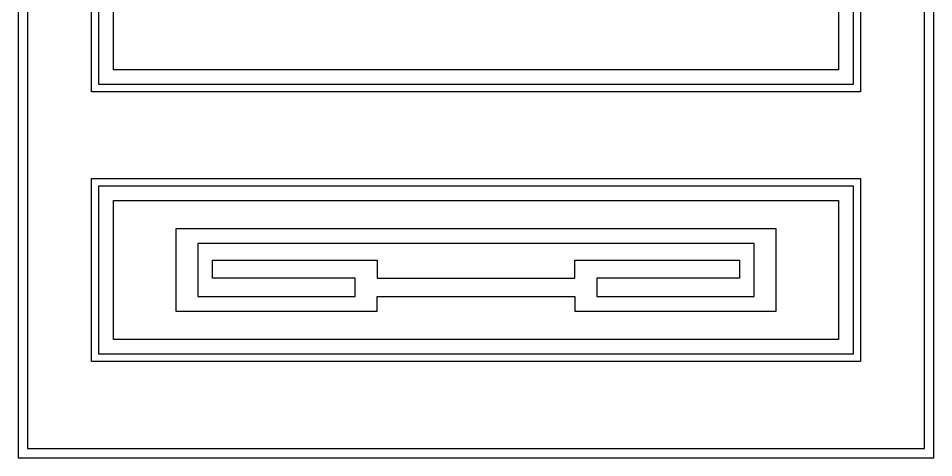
# Model space of a CAD drawing. Header units: metres. Extents: x -1232 to -821, y -4 to 849.
# Drawn here: x -1220.8 to -835.8, y -3.8 to 181.1 of the extents above; entities that cross this region are included whole.
import ezdxf

# ---------------------------------------------------------------- set-up
doc = ezdxf.new("R2010")
doc.units = ezdxf.units.M
for name, color, linetype in [('3', 3, 'Continuous'), ('4', 4, 'Continuous'), ('7', 7, 'Continuous')]:
    doc.layers.add(name, color=color, linetype=linetype)

msp = doc.modelspace()

# ---------------------------------------------------------------- linework, layer by layer
at = {"layer": '3'}
msp.add_lwpolyline([(-1216.9, 824.99), (-1216.9, 0.04), (-839.6, 0.04), (-839.6, 837.09)], dxfattribs=at)
for points in [[(-1186.87, 153.27), (-1186.87, 624.51), (-869.63, 624.51), (-869.63, 153.27)], [(-1186.87, 39.7), (-1186.87, 110.54), (-869.63, 110.54), (-869.63, 39.7)]]:
    msp.add_lwpolyline(points, close=True, dxfattribs=at)
at = {"layer": '4'}
msp.add_lwpolyline([(-1220.75, 826.36), (-1220.75, -3.81), (-835.75, -3.81), (-835.75, 835.96)], dxfattribs=at)
for points in [[(-1189.95, 150.19), (-1189.95, 627.59), (-866.55, 627.59), (-866.55, 150.19)], [(-1189.95, 36.62), (-1189.95, 113.62), (-866.55, 113.62), (-866.55, 36.62)]]:
    msp.add_lwpolyline(points, close=True, dxfattribs=at)
at = {"layer": '7'}
for points in [[(-1180.71, 159.43), (-1180.71, 618.35), (-875.79, 618.35), (-875.79, 159.43)], [(-1180.71, 45.86), (-1180.71, 104.38), (-875.79, 104.38), (-875.79, 45.86)], [(-986.66, 63.95), (-986.66, 57.81), (-901.96, 57.81), (-901.96, 92.42), (-1154.53, 92.42), (-1154.53, 57.81), (-1069.83, 57.81), (-1069.83, 63.95)], [(-1145.29, 86.26), (-1145.29, 63.97), (-1079.07, 63.97), (-1079.07, 71.67), (-1139.13, 71.67), (-1139.13, 79.33), (-1069.83, 79.33), (-1069.83, 71.67), (-986.66, 71.67), (-986.66, 79.33), (-917.36, 79.33), (-917.36, 71.67), (-977.42, 71.67), (-977.42, 63.97), (-911.2, 63.97), (-911.2, 86.26)]]:
    msp.add_lwpolyline(points, close=True, dxfattribs=at)

doc.saveas('drawing.dxf')
